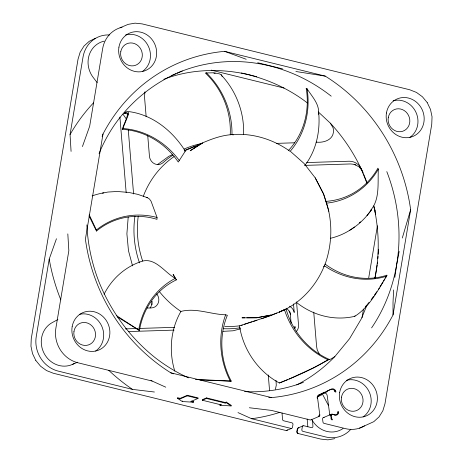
<?xml version="1.0" encoding="UTF-8"?>
<svg xmlns="http://www.w3.org/2000/svg" width="463" height="463" viewBox="0 0 463 463"><rect width="100%" height="100%" fill="white"/><g stroke="black" fill="none" stroke-linecap="round" stroke-linejoin="round"><path stroke-width="0.69" d="M325.107 264.188C332.035 244.661 332.81 222.958 326.6 203.159L326.039 201.359A74.45 68.674 66.9 0 0 377.918 168.179L378.34 169.169C377.576 182.63 380.146 199.258 370.672 210.231M297.865 433.136L297.946 433.466L320.824 439.098L327.902 439.85L334.876 438.64M332.295 414.171L332.318 414.611A0.874 0.804 66.9 0 0 331.369 415.525L330.623 415.658A1.453 1.343 66.9 0 1 332.202 414.142L334.795 414.79L334.818 415.23A3.484 3.218 66.9 0 0 338.603 411.59L337.863 411.723A2.905 2.68 66.9 0 1 334.703 414.755L334.795 414.79M102.387 193.106L107.914 192.052L117.22 191.479L128.72 192.429L137.922 194.391L147.506 197.73L149.439 198.98L151.071 201.249L157.05 217.477L157.003 219.335A74.45 68.674 66.9 0 0 96.472 231.054L88.994 215.845M35.773 360.405L32.503 353.587L30.957 346.185L31.252 338.731L78.033 59.189L80.157 52.186L83.953 46.103L89.214 41.323L95.494 38.25M427.227 102.595L430.497 109.413L432.043 116.815L431.748 124.269L384.967 403.811L382.843 410.814L379.047 416.897L373.786 421.677L359.45 428.182M393.614 289.942L393.018 302.432L393.035 314.927A175.778 162.131 66.9 0 1 271.457 397.595L268.696 397.19M243.573 134.345C244.441 113.238 236.634 91.946 222.419 76.314M377.872 258.568L378.022 256.404M378.167 254.239L378.514 249.192M128.205 217.083L126.891 233.821L128.477 250.732L132.545 265.866M377.16 264.929L375.076 278.095M377.345 263.528L377.536 262.127M394.829 277.354L396.675 264.529L399.164 251.432M56.457 238.734L49.217 259.083L36.247 336.595A29.053 26.796 66.9 0 0 58.321 371.135L132.499 389.395L154.416 392.016M71.076 151.401L70.052 134.565L83.027 57.053A29.053 26.796 66.9 0 1 109.494 34.951M393.035 314.927L410.64 209.733A175.778 162.131 66.9 0 0 325.252 76.123L224.59 51.341A175.778 162.131 66.9 0 0 103.006 134.01L85.4 239.197A175.778 162.131 66.9 0 0 170.795 372.813L173.446 373.849M193.436 402.202L182.312 401.548L177.387 398.249L177.479 397.694L180.153 398.354L187.382 395.275L198.083 397.908L197.99 398.469L190.762 401.543L193.436 402.202L193.528 401.641L191.52 401.149M177.387 398.249L180.061 398.909L180.153 398.354M182.312 401.548L182.405 400.987M180.061 398.909L187.289 395.836L187.382 395.275M221.123 404.274L221.03 404.836L202.308 400.223L202.4 399.667L206.533 397.908L225.255 402.515L226.291 402.075L231.216 405.368L231.124 405.929L220 405.275L220.093 404.714M202.308 400.223L206.434 398.464L206.533 397.908M206.434 398.464L225.163 403.076L225.255 402.515M225.163 403.076L226.193 402.636L226.291 402.075M296.98 431.881L297.362 428.941A1.453 1.343 66.9 0 1 298.93 427.876L298.814 427.991M297.101 431.18L297.327 429.004M362.054 317.659L363.484 309.11M368.727 277.777L377.426 225.794M374.862 278.113C379.874 254.395 379.081 229.498 373.763 205.902M144.948 91.778L144.497 96.657L146.163 116.751M224.798 326.351A92.97 85.753 66.9 0 0 239.481 325.842A74.173 68.414 66.9 0 0 279.368 382.994C296.164 376.454 312.606 368.947 328.18 359.855L329.002 359.3A74.45 68.674 66.9 0 1 286.07 309.035L279.235 312.103L286.07 309.035C303.606 299.839 317.028 284.01 324.395 265.739L325.038 264.049A74.45 68.674 66.9 0 0 386.923 275.196L386.663 276.203C377.663 290.492 369.515 307.038 354.774 316.316A74.173 68.414 66.9 0 1 296.303 302.281M402.301 238.023L410.64 209.733M275.416 389.233L276.272 385.239L276.012 380.331M102.144 136.759L103.006 134.01M129.235 111.658C152.952 114.812 172.925 131.295 185.304 151.135L178.272 162.038A74.45 68.674 66.9 0 0 122.498 129.362C123.465 123.783 127.655 118.626 127.504 112.955L126.347 112.677L124.107 113.377A73.299 67.61 66.9 0 1 128.367 114.072M82.431 146.568L89.672 126.22L102.647 48.702A29.053 26.796 66.9 0 1 122.093 27.224M122.498 129.362L128.309 114.83L128.778 111.733L127.707 111.433L125.514 112.115L124.107 113.377M318.318 114.344C320.205 104.731 311.83 96.373 307.108 88.832L306.199 88.323A74.45 68.674 66.9 0 1 288.605 150.307L290.104 151.372A78.571 72.471 66.9 0 0 307.108 88.832M367.147 304.59L361.487 318.556L349.559 338.69L334.842 356.568L330.871 359.062A10.151 9.364 66.9 0 1 328.279 359.462M354.774 316.316L355.075 315.743M378.491 289.392L379.22 288.16M379.955 286.927L382.889 281.984M383.624 280.752L384.724 278.9M385.453 277.667L386.923 275.196M371.176 299.654L373.612 296.233M374.428 295.093L376.865 291.673M323.562 266.838L324.395 265.739A78.571 72.471 66.9 0 0 386.663 276.203M366.974 215.619L371.459 209.832C365.683 217.998 358.431 225.087 349.808 230.215M305.013 165.239C316.212 150.597 320.222 131.608 318.77 113.458M367.663 304.017L369.017 302.403M365.324 306.656L366.314 305.632M157.75 164.4L168.804 156.315L172.711 154.497M291.071 323.058L290.463 315.338A8.716 8.039 66.9 0 0 286.117 308.202M317.572 398.284L317.606 398.261A2.905 2.68 66.9 0 1 319.14 395.361L319.123 394.742A3.484 3.218 66.9 0 0 317.242 398.244L317.606 398.261L319.8 415.004A1.453 1.343 66.9 0 1 318.22 416.521L318.521 415.872A0.874 0.804 66.9 0 0 319.47 414.964L319.835 414.981M329.002 359.3L313.885 367.709L289.126 379.029M57.898 319.528L52.221 322.601A23.243 21.437 66.9 0 0 44.274 353.668A23.243 21.437 66.9 0 0 74.265 363.484M331.224 96.182A167.056 154.092 66.9 0 0 182.329 70.972C154.752 81.87 130.971 101.102 114.118 125.45A167.056 154.092 66.9 0 0 99.076 153.508M323.197 392.977L319.175 394.881L331.19 389.105A3.484 3.218 66.9 0 1 335.988 391.935L335.241 392.068A2.905 2.68 66.9 0 0 331.242 389.713L331.248 389.244L327.219 391.102M323.226 393.596L327.26 391.71M184.673 150.782C200.022 144.404 215.04 135.757 231.986 134.611C251.994 132.893 272.157 138.993 288.605 150.307M276.943 313.005L261.537 318.793M283.46 310.169L284.762 309.602M171.738 75.504L175.709 73.808M177.034 73.241L182.329 70.972M120.073 27.786L128.124 24.36L135.098 23.15L142.176 23.902L409.686 89.753L416.445 92.409L422.43 96.784L427.222 102.589M72.436 364.422L77.668 362.193M220 405.275L221.03 404.836M311.095 419.831L319.146 416.399M286.661 430.48L291.615 428.368M298.23 427.899L303.19 425.786M323.226 417.69L331.276 414.263M279.368 382.994L287.378 379.718M163.833 79.266C193.372 67.992 226.523 68.107 256.733 76.789M241.078 325.628L242.352 325.13M239.481 325.842L270.716 315.621L284.519 309.828A78.571 72.471 66.9 0 0 328.18 359.855M244.267 324.384L247.659 323.238M248.336 323.012L251.999 321.86M253.226 321.478L256.953 320.315M159.631 291.916A92.97 85.753 66.9 0 0 180.929 311.431C195.675 307.548 210.792 314.418 225.637 314.799L227.362 315.28A74.45 68.674 66.9 0 0 231.257 381.136L200.109 379.996M240.708 328.782L233.103 330.785L223.01 331.346M104.088 294.225A74.173 68.414 66.9 0 1 142.65 261.057C155.747 257.81 165.094 272.863 175.292 278.327L176.391 279.855A74.45 68.674 66.9 0 0 139.427 330.484L117.446 316.941M331.201 418.616L331.028 418.668A1.453 1.343 66.9 0 0 332.139 419.947L332.434 419.299A0.874 0.804 66.9 0 1 331.768 418.535L331.201 418.616L330.802 415.606M221.198 74.728L222.466 76.702L221.198 74.728L219.433 73.866L213.848 72.778L205.329 72.992A74.45 68.674 66.9 0 1 230.244 134.779M35.778 360.411L40.57 366.216L46.555 370.591L53.314 373.247L285.96 430.503A1.453 1.343 66.9 0 0 287.425 429.786M297.946 433.466L297.998 433.466A1.453 1.343 66.9 0 1 296.893 431.736L296.864 431.8M304.608 165.401L350.624 163.943L354.183 164.353M276.434 143.374L294.497 142.801M316.177 142.118C323.047 142.969 332.243 140.439 333.377 132.54A10.151 9.364 66.9 0 0 332.955 127.551L330.356 123.199L318.324 111.948M306.685 162.565L349.148 161.222C354.027 161.06 358.848 163.931 360.949 168.353L366.904 183.111M147.084 308.051L151.401 307.918A8.716 8.039 66.9 0 0 158.271 302.912A8.716 8.039 66.9 0 0 156.731 293.907M125.346 328.886L137.627 328.498M139.797 328.429L174.482 327.335M128.76 331.549L174.082 330.113M244.782 317.821L241.987 317.832L256.664 317.763L270.982 315.066L256.664 317.763L246.877 317.809M231.257 381.136L195.444 379.342M191.445 401.519L193.528 401.641M146.366 197.632L147.506 197.73M249.349 407.753L271.272 410.374L310.169 419.947A1.453 1.343 66.9 0 0 311.547 419.391M325.252 76.123L295.88 71.499M184.673 151.036L185.304 151.135M213.848 73.16L215.173 73.403M241.368 72.992C265.154 78.12 288.032 87.987 307.334 102.908M282.482 68.842L257.677 62.736M211.255 70.133L284.045 88.051M170.795 372.813L271.457 397.595M332.336 414.344L334.836 414.964M165.777 387.184L152.119 381.043L77.94 362.784A29.053 26.796 66.9 0 1 55.867 328.244L68.837 250.732L67.818 233.896M187.289 395.836L197.99 398.469M237.988 412.591L251.652 418.726L290.914 428.391A1.453 1.343 66.9 0 0 292.489 427.32L292.957 424.525A1.453 1.343 66.9 0 0 291.852 422.8L283.669 420.786A1.453 1.343 66.9 0 1 282.552 419.432L282.019 413.065M233.254 134.93L231.986 134.611A78.571 72.471 66.9 0 0 206.295 72.784M355.908 164.938L354.137 164.336L359.08 166.848L362.228 170.749L361.672 169.568M246.194 59.264L224.59 51.341M139.427 330.484L116.271 315.482M226.193 402.636L231.124 405.929M290.7 151.609L304.098 163.508L315.199 177.809L323.568 193.968L326.039 201.359M123.025 114.286L126.37 119.078M359.236 166.483L361.476 168.885M97.149 82.588L93.237 77.495A23.243 21.437 66.9 0 1 104.192 41.132M319.372 354.201L317.242 349.941L316.605 346.579L313.74 312.126M306.199 88.323L307.426 90.053M176.391 279.855L173.121 274.414L175.292 278.327A78.571 72.471 66.9 0 0 138.721 329.691M328.551 405.715L322.613 394.383A185.947 171.513 66.9 0 1 317.132 397.051M315.199 177.809L323.568 193.968L328.869 211.302M96.472 231.054L96.385 229.995L89.22 214.826M362.541 171.304L363.316 173.289M363.837 174.609L366.956 182.555M373.942 206.371L375.661 214.676M374.995 209.739L375.25 211.134M331.074 415.56L331.473 418.569M329.806 415.155L327.185 395.5A2.905 2.68 66.9 0 0 323.191 393.145A185.102 170.737 66.9 0 1 318.058 395.691M312.496 420.745L312.942 426.163A1.453 1.343 66.9 0 1 311.356 427.604L303.89 425.763A1.453 1.343 66.9 0 0 302.316 426.834L301.853 429.629A1.453 1.343 66.9 0 0 302.952 431.354L325.83 436.985A29.053 26.796 66.9 0 0 350.873 429.247M307.183 419.003L307.831 426.863M268.262 374.989L269.553 390.5M147.714 135.41L149.445 156.228A8.716 8.039 66.9 0 0 154.584 163.792A8.716 8.039 66.9 0 0 163.022 162.687A94.423 87.096 66.9 0 1 172.774 155.221M128.286 130.074L133.593 193.956M119.9 117.07L126.173 192.62M296.551 301.917L297.304 311.136A8.716 8.039 66.9 0 1 297.483 312.351L298.531 324.939A8.716 8.039 66.9 0 1 296.141 331.664M293.513 303.942L294.208 312.456A8.716 8.039 66.9 0 0 289.468 306.205M378.34 169.169A78.571 72.471 66.9 0 1 326.6 203.159M123.077 128.535A78.571 72.471 66.9 0 1 179.441 160.719M96.385 229.995A78.571 72.471 66.9 0 1 157.05 217.477M230.261 380.98A78.571 72.471 66.9 0 1 225.637 314.799M142.65 261.057A92.97 85.753 66.9 0 1 138.263 216.14M143.31 196.26A92.97 85.753 66.9 0 1 174.03 156.627M185.038 150.301A92.97 85.753 66.9 0 1 195.369 146.273M174.782 371.129A74.173 68.414 66.9 0 1 180.929 311.431M354.467 226.986A74.173 68.414 66.9 0 1 330.293 238.329M360.399 221.864A74.173 68.414 66.9 0 1 359.369 222.848M92.149 195.918A74.173 68.414 66.9 0 1 103.781 192.863M330.356 123.199A167.056 154.092 66.9 0 1 360.949 168.353M334.842 356.568A167.056 154.092 66.9 0 1 296.725 384.915M240.019 327.816A94.423 87.096 66.9 0 1 223.183 328.689M139.502 262.897A94.423 87.096 66.9 0 1 134.947 216.117M184.135 149.045A94.423 87.096 66.9 0 1 201.266 143.646M151.708 301.413A8.716 8.039 66.9 0 1 150.093 307.97M152.009 301.257A9.295 8.577 66.9 0 1 152.136 302.391M152.13 303.514A9.295 8.577 66.9 0 1 151.991 304.631M297.501 432.783A0.874 0.804 66.9 0 1 297.211 432.182M297.755 428.952A0.874 0.804 66.9 0 1 297.865 428.767M289.369 311.032A9.295 8.577 66.9 0 1 290.145 312.594M290.342 313.144A9.295 8.577 66.9 0 1 290.637 314.267M152.119 381.043A185.947 171.513 66.9 0 1 150.955 380.25M279.941 412.307A185.947 171.513 66.9 0 1 251.652 418.726M132.499 389.395A185.947 171.513 66.9 0 1 108.764 370.348M60.844 299.914A185.947 171.513 66.9 0 1 49.217 259.083M70.052 134.565A185.947 171.513 66.9 0 1 93.491 102.879M295.087 327.897A18.306 16.882 66.9 0 1 294.919 326.484A8.716 8.039 66.9 0 1 294.856 328.527M343.095 428.501A23.243 21.437 66.9 0 1 311.64 419.246M364.555 425.856A29.053 26.796 66.9 0 1 345.45 428.634L324.083 423.373A1.453 1.343 66.9 0 1 322.971 422.094L322.572 419.084A1.453 1.343 66.9 0 1 324.146 417.568M303.392 382.357A167.056 154.092 66.9 0 1 244.591 391.617M188.429 377.831A167.056 154.092 66.9 0 1 154.492 357.147C129.808 337.301 110.692 311.09 98.914 281.712A167.056 154.092 66.9 0 1 86.882 224.908M386.802 171.617A167.056 154.092 66.9 0 1 371.604 327.879M79.503 314.319A20.337 18.757 66.9 0 1 101.848 326.386A20.337 18.757 66.9 0 1 95.609 351.047M393.11 100.807A20.337 18.757 66.9 0 1 415.982 112.347A20.337 18.757 66.9 0 1 409.894 137.355M338.627 413.025A20.337 18.757 66.9 0 1 337.776 412.001M334.465 391.455A20.337 18.757 66.9 0 1 334.952 390.286M346.33 380.349A20.337 18.757 66.9 0 1 369.202 391.889A20.337 18.757 66.9 0 1 363.114 416.897M125.6 34.956A20.337 18.757 66.9 0 1 148.473 46.497A20.337 18.757 66.9 0 1 142.384 71.505M194.269 148.044L190.195 150.788L202.487 143.015L194.269 148.044M339.663 392.555A20.337 18.757 66.9 0 0 364.913 416.416A20.337 18.757 66.9 0 0 370.585 382.525A20.337 18.757 66.9 0 0 339.663 392.555M72.153 326.704A20.337 18.757 66.9 0 0 97.404 350.566A20.337 18.757 66.9 0 0 103.075 316.675A20.337 18.757 66.9 0 0 72.153 326.704M118.933 47.162A20.337 18.757 66.9 0 0 144.184 71.024A20.337 18.757 66.9 0 0 149.856 37.133A20.337 18.757 66.9 0 0 118.933 47.162M386.443 113.013A20.337 18.757 66.9 0 0 411.694 136.874A20.337 18.757 66.9 0 0 417.366 102.977A20.337 18.757 66.9 0 0 386.443 113.013M73.982 331.317A11.621 10.718 66.9 0 0 88.41 344.952A11.621 10.718 66.9 0 0 91.651 325.582A11.621 10.718 66.9 0 0 73.982 331.317M388.272 117.625A11.621 10.718 66.9 0 0 402.7 131.261A11.621 10.718 66.9 0 0 405.941 111.89A11.621 10.718 66.9 0 0 388.272 117.625M341.491 397.167A11.621 10.718 66.9 0 0 355.92 410.803A11.621 10.718 66.9 0 0 359.161 391.432A11.621 10.718 66.9 0 0 341.491 397.167M120.762 51.775A11.621 10.718 66.9 0 0 135.19 65.41A11.621 10.718 66.9 0 0 138.431 46.04A11.621 10.718 66.9 0 0 120.762 51.775"/></g></svg>
